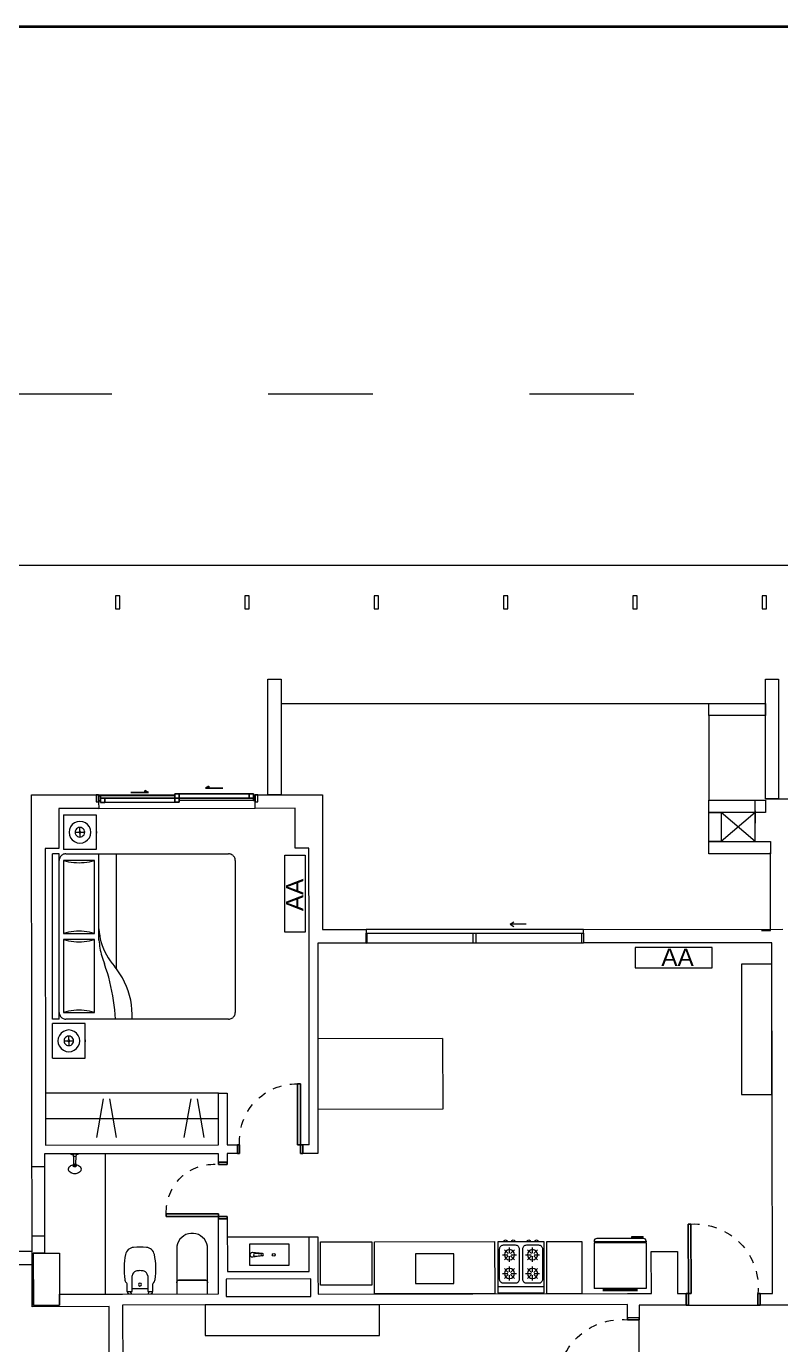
# Model space of a CAD drawing. Header units: millimetres. Extents: x 917 to 1168, y -421 to -23.
# Drawn here: x 1057.66 to 1066.33, y -354.37 to -339.21 of the extents above; entities that cross this region are included whole.
import ezdxf

# ---------------------------------------------------------------- set-up
doc = ezdxf.new("R2010")
doc.units = ezdxf.units.MM
doc.header["$LTSCALE"] = 0.1
for name, pattern in [('ACAD_ISO02W100', [15, 12, -3]), ('ACAD_ISO03W100', [30, 12, -18]), ('CONTINUA', [0]), ('Trazo', [0.00635, 0.003175, -0.003175])]:
    doc.linetypes.add(name, pattern=pattern)
doc.layers.get('0').update_dxf_attribs({"lineweight": 5})
for name, color, linetype, lineweight in [('00-Agua Fria', 5, 'ACAD_ISO02W100', 20), ('A-DETL-GENF', 7, 'Continuous', 5), ('A-DOOR', 7, 'Continuous', 5), ('A-DOOR-FRAM', 7, 'Continuous', 5), ('A-GLAZ', 7, 'Continuous', 5), ('A-GLAZ-CWMG', 7, 'Continuous', 5), ('A-GLAZ-SILL', 7, 'Continuous', 5), ('A-WALL', 7, 'Continuous', 5), ('Arq-Equipamiento', 250, 'Continuous', 5), ('MUEBLES', 250, 'Continuous', 5), ('P-SANR-FIXT', 7, 'Continuous', 5)]:
    doc.layers.add(name, color=color, linetype=linetype, lineweight=lineweight)
doc.layers.add('00-Ventilacion', color=3, linetype='Continuous')
doc.layers.add('A-DOOR-HDLN', color=5, linetype='Trazo', lineweight=5, true_color=0x0000ff)
doc.styles.get("Standard").update_dxf_attribs({"font": 'arial.ttf'})

# ---------------------------------------------------------------- blocks, each defined once
blk = doc.blocks.new('Family7 - Puerta OBLAK - Acceso-2885777-1-TORRE-ARQ-PB')
at = {"layer": 'A-DOOR', "color": 8, "lineweight": 25}
for p, q in [((-0.425, -0.067), (-0.425, 0.067)), ((-0.425, 0.067), (-0.4, 0.067)), ((-0.4, 0.067), (-0.4, -0.067)), ((0.4, -0.067), (0.4, 0.067)), ((0.4, 0.067), (0.425, 0.067)), ((0.425, 0.067), (0.425, -0.067)), ((-0.4, -0.067), (-0.425, -0.067)), ((-0.4, -0.067), (-0.369, -0.067)), ((-0.4, -0.867), (-0.4, -0.067)), ((-0.369, -0.067), (-0.369, -0.867)), ((0.425, -0.067), (0.4, -0.067)), ((-0.369, -0.867), (-0.4, -0.867))]:
    blk.add_line(p, q, dxfattribs=at)
at = {"layer": 'A-DOOR-HDLN', "color": 8}
blk.add_arc((-0.327, -0.138), 0.73, 266.6701, 5.5698, dxfattribs=at)
blk = doc.blocks.new('Family6 - Puerta OBLAK - Baño-2882893-1-TORRE-ARQ-PB')
at = {"layer": 'A-DOOR', "color": 8, "lineweight": 25}
for p, q in [((-0.3, 0.05), (-0.325, 0.05)), ((-0.325, 0.05), (-0.325, -0.05)), ((-0.3, -0.05), (-0.3, 0.05)), ((0.325, 0.05), (0.3, 0.05)), ((0.3, 0.05), (0.3, -0.05)), ((0.325, -0.05), (0.325, 0.05)), ((-0.325, -0.05), (-0.3, -0.05)), ((-0.3, -0.051), (-0.3, -0.651)), ((-0.268, -0.051), (-0.3, -0.051)), ((-0.268, -0.651), (-0.268, -0.051)), ((0.3, -0.05), (0.325, -0.05)), ((-0.3, -0.651), (-0.268, -0.651))]:
    blk.add_line(p, q, dxfattribs=at)
at = {"layer": 'A-DOOR-HDLN', "color": 8}
blk.add_arc((-0.244, -0.105), 0.546, 267.4017, 5.688, dxfattribs=at)
blk = doc.blocks.new('Family5 - Puerta OPBLAK - Dormitorio-2880729-1-TORRE-ARQ-PB')
at = {"layer": 'A-DOOR', "color": 8, "lineweight": 25}
for p, q in [((-0.35, 0.05), (-0.375, 0.05)), ((-0.375, 0.05), (-0.375, -0.05)), ((-0.35, -0.05), (-0.35, 0.05)), ((0.375, 0.05), (0.35, 0.05)), ((0.35, 0.05), (0.35, -0.05)), ((0.375, -0.05), (0.375, 0.05)), ((-0.375, -0.05), (-0.35, -0.05)), ((0.35, -0.05), (0.315, -0.05)), ((0.315, -0.05), (0.315, -0.75)), ((0.35, -0.75), (0.35, -0.05)), ((0.35, -0.05), (0.375, -0.05)), ((0.315, -0.75), (0.35, -0.75))]:
    blk.add_line(p, q, dxfattribs=at)
at = {"layer": 'A-DOOR-HDLN', "color": 8}
blk.add_arc((0.302, -0.097), 0.653, 175.8984, 271.164, dxfattribs=at)
blk = doc.blocks.new('Doors_Sliding_Milgard_Aluminum-Series_2-Panels - PV 2_50 X 2_10-2402500-1-TORRE-ARQ-PB')
at = {"layer": 'A-DOOR', "color": 8}
for p, q in [((1.192, 0.078), (-1.308, 0.078)), ((-1.308, 0.078), (-1.308, -0.035)), ((-1.308, 0.078), (1.192, 0.078)), ((1.192, -0.035), (1.192, 0.078)), ((-1.308, -0.035), (1.192, -0.035)), ((0.347, -0.138), (0.391, -0.113)), ((0.347, -0.138), (0.391, -0.164)), ((0.532, -0.138), (0.347, -0.138))]:
    blk.add_line(p, q, dxfattribs=at)
at = {"layer": 'A-DOOR-FRAM', "color": 8}
for p, q in [((-1.295, 0.078), (-1.295, -0.035)), ((-0.076, 0.078), (-0.076, -0.035)), ((-0.041, 0.078), (-0.041, -0.035)), ((1.171, 0.078), (1.171, -0.035))]:
    blk.add_line(p, q, dxfattribs=at)
blk = doc.blocks.new('Windows_Opening-Slide_UFME_Fenetre_Coulissante_2V - 1_20 x 1_80-1553890-1-TORRE-ARQ-PB')
at = {"layer": 'A-GLAZ', "color": 8, "lineweight": 25}
for p, q in [((-0.9, -0.078), (-0.9, 0.002)), ((-0.88, 0.008), (-0.83, 0.008)), ((-0.88, -0.04), (-0.88, 0.008)), ((-0.83, 0.008), (-0.025, 0.008)), ((-0.83, -0.04), (-0.83, 0.008)), ((-0.83, 0.008), (-0.83, -0.04)), ((-0.025, 0.008), (-0.025, -0.04)), ((-0.025, -0.04), (-0.025, 0.008)), ((-0.025, 0.008), (0.025, 0.008)), ((0.025, 0.008), (0.025, -0.04)), ((0.9, 0.002), (0.9, -0.078)), ((-0.93, -0.078), (-0.9, -0.078)), ((-0.88, -0.011), (-0.9, -0.011)), ((-0.9, -0.011), (-0.9, -0.069)), ((-0.9, -0.069), (-0.88, -0.069)), ((-0.83, -0.04), (-0.88, -0.04)), ((-0.88, -0.069), (-0.88, -0.04)), ((-0.025, -0.04), (-0.83, -0.04)), ((-0.528, -0.106), (-0.328, -0.106)), ((-0.368, -0.129), (-0.368, -0.106)), ((-0.328, -0.106), (-0.368, -0.129)), ((0.025, -0.04), (-0.025, -0.04)), ((0.025, -0.04), (-0.025, -0.04)), ((-0.025, -0.04), (-0.025, -0.088)), ((-0.025, -0.088), (0.025, -0.088)), ((0.83, -0.04), (0.025, -0.04)), ((0.025, -0.04), (0.025, -0.088)), ((0.025, -0.088), (0.025, -0.04)), ((0.025, -0.088), (0.83, -0.088)), ((0.83, -0.088), (0.83, -0.04)), ((0.88, -0.04), (0.83, -0.04)), ((0.83, -0.04), (0.83, -0.088)), ((0.83, -0.088), (0.88, -0.088)), ((0.9, -0.011), (0.88, -0.011)), ((0.88, -0.011), (0.88, -0.04)), ((0.88, -0.088), (0.88, -0.04)), ((0.88, -0.069), (0.9, -0.069)), ((0.9, -0.069), (0.9, -0.011)), ((0.9, -0.078), (0.93, -0.078)), ((0.328, -0.154), (0.368, -0.177)), ((0.528, -0.154), (0.328, -0.154)), ((0.368, -0.177), (0.368, -0.154))]:
    blk.add_line(p, q, dxfattribs=at)
at = {"layer": 'A-GLAZ', "color": 8}
for p, q in [((-0.9, -0.078), (-0.025, -0.078)), ((-0.88, -0.069), (-0.025, -0.069)), ((0.88, -0.011), (0.025, -0.011)), ((0.88, -0.078), (0.9, -0.078))]:
    blk.add_line(p, q, dxfattribs=at)
at = {"layer": 'A-GLAZ-SILL', "color": 8}
for p, q in [((-0.9, 0.078), (-0.9, 0.082)), ((0.9, 0.082), (-0.9, 0.082)), ((0.9, 0.082), (0.9, 0.078))]:
    blk.add_line(p, q, dxfattribs=at)
blk = doc.blocks.new('Cocina 51cm')
at = {"layer": 'MUEBLES', "color": 8}
for p, q in [((-0.255, -0.036), (0, -0.036)), ((-0.191, -0.127), (-0.146, -0.172)), ((-0.133, -0.104), (-0.133, -0.167)), ((-0.076, -0.127), (-0.121, -0.172)), ((0, -0.036), (0.255, -0.036)), ((0.076, -0.127), (0.121, -0.172)), ((0.133, -0.104), (0.133, -0.167)), ((0.191, -0.127), (0.146, -0.172)), ((-0.214, -0.185), (-0.151, -0.185)), ((-0.146, -0.197), (-0.191, -0.242)), ((-0.133, -0.203), (-0.133, -0.266)), ((-0.121, -0.197), (-0.076, -0.242)), ((-0.115, -0.185), (-0.052, -0.185)), ((0.052, -0.185), (0.115, -0.185)), ((0.121, -0.197), (0.076, -0.242)), ((0.133, -0.203), (0.133, -0.266)), ((0.146, -0.197), (0.191, -0.242)), ((0.151, -0.185), (0.214, -0.185)), ((-0.214, -0.401), (-0.151, -0.401)), ((-0.191, -0.343), (-0.146, -0.388)), ((-0.146, -0.413), (-0.191, -0.458)), ((-0.133, -0.32), (-0.133, -0.383)), ((-0.133, -0.419), (-0.133, -0.482)), ((-0.076, -0.343), (-0.121, -0.388)), ((-0.121, -0.413), (-0.076, -0.458)), ((-0.115, -0.401), (-0.052, -0.401)), ((0.052, -0.401), (0.115, -0.401)), ((0.076, -0.343), (0.121, -0.388)), ((0.121, -0.413), (0.076, -0.458)), ((0.133, -0.32), (0.133, -0.383)), ((0.133, -0.419), (0.133, -0.482)), ((0.191, -0.343), (0.146, -0.388)), ((0.146, -0.413), (0.191, -0.458)), ((0.151, -0.401), (0.214, -0.401))]:
    blk.add_line(p, q, dxfattribs=at)
blk.add_lwpolyline([(-0.265, 0.036), (0.265, 0.036), (0.265, -0.549), (-0.265, -0.549)], close=True, dxfattribs=at)
for points in [[(-0.201, -0.513), (-0.066, -0.513, 0.414214), (-0.021, -0.468), (-0.021, -0.117, 0.414214), (-0.066, -0.072), (-0.201, -0.072, 0.414214), (-0.246, -0.117), (-0.246, -0.468, 0.414214)], [(0.066, -0.513), (0.201, -0.513, 0.414214), (0.246, -0.468), (0.246, -0.117, 0.414214), (0.201, -0.072), (0.066, -0.072, 0.414214), (0.021, -0.117), (0.021, -0.468, 0.414214)]]:
    blk.add_lwpolyline(points, format="xyb", close=True, dxfattribs=at)
for centre in [(-0.133, -0.185), (0.133, -0.185), (-0.133, -0.401), (0.133, -0.401)]:
    blk.add_circle(centre, 0.0585, dxfattribs=at)
for centre in [(-0.178, -0.549), (-0.089, -0.549), (0.089, -0.549), (0.178, -0.549)]:
    blk.add_arc(centre, 0.0225, 180, 0, dxfattribs=at)
blk = doc.blocks.new('A$C2F886EFE')
at = {"layer": 'MUEBLES', "color": 8}
for p, q in [((0.1, 0.623), (0.498, 0.623)), ((0.1, 0.613), (0.498, 0.613)), ((0, 0.072), (0, 0.597)), ((0, 0.597), (0.6, 0.597)), ((0.6, 0.072), (0.6, 0.597)), ((0, 0.072), (0.6, 0.072)), ((0, 0.062), (0.6, 0.062)), ((0, 0.053), (0, 0.062)), ((0.006, 0.062), (0.006, 0.072)), ((0.032, 0.022), (0.568, 0.022)), ((0.034, 0.022), (0.034, 0)), ((0.04, 0.022), (0.04, 0.006)), ((0.04, 0.006), (0.159, 0.006)), ((0.159, 0.022), (0.159, 0.006)), ((0.165, 0.022), (0.165, 0)), ((0.594, 0.062), (0.594, 0.072)), ((0.6, 0.053), (0.6, 0.062)), ((0.165, 0), (0.034, 0))]:
    blk.add_line(p, q, dxfattribs=at)
for centre, start, end in [((0.032, 0.053), 180, 270), ((0.568, 0.053), 270, 0)]:
    blk.add_arc(centre, 0.0315, start, end, dxfattribs=at)
blk = doc.blocks.new('Shower-Valve_Trim-KOHLER-Alteo-K-TS45106 - 2_5 GPM_ 2BZ-Oil-Rubed Nickel-V7-2-TORRE-ARQ- PB _-2_14_')
at = {"layer": 'P-SANR-FIXT', "color": 8}
for p, q in [((2.527, -14.218), (2.517, -14.261)), ((2.53, -14.22), (2.527, -14.218)), ((2.517, -14.261), (2.506, -14.304)), ((2.506, -14.304), (2.51, -14.304)), ((2.527, -14.281), (2.542, -14.282)), ((2.549, -14.254), (2.535, -14.249)), ((2.543, -14.282), (2.544, -14.279)), ((2.544, -14.279), (2.549, -14.258)), ((2.544, -14.279), (2.623, -14.298)), ((2.549, -14.258), (2.55, -14.255)), ((2.628, -14.278), (2.549, -14.258)), ((2.623, -14.298), (2.628, -14.299)), ((2.627, -14.301), (2.635, -14.303)), ((2.628, -14.278), (2.632, -14.279)), ((2.641, -14.279), (2.633, -14.277)), ((2.635, -14.303), (2.64, -14.304)), ((2.641, -14.279), (2.646, -14.28))]:
    blk.add_line(p, q, dxfattribs=at)
for centre, radius, start, end in [((2.529, -14.223), 0.00317, 6.8897, 54.9928), ((2.31, -14.249), 0.224, 0.8645, 6.8897), ((2.536, -14.246), 0.00308, 180.8645, 247.6964), ((2.726, -14.311), 0.0905, 131.0831, 158.8669), ((2.697, -14.279), 0.0469, 98.1333, 131.0831), ((2.696, -14.272), 0.0399, 63.1676, 98.1333), ((2.696, -14.272), 0.0408, 36.2532, 63.1676), ((2.509, -14.301), 0.00318, 277.4957, 325.5988), ((2.327, -14.176), 0.224, 325.5988, 331.624), ((2.527, -14.284), 0.00308, 84.7921, 151.624), ((2.542, -14.281), 0.000995, 264.7921, 346.2443), ((2.549, -14.255), 0.000995, 346.2443, 67.6964), ((2.629, -14.294), 0.00706, 209.1801, 256.2443), ((2.632, -14.284), 0.00706, 76.2443, 123.3084), ((2.725, -14.313), 0.0905, 173.6216, 201.4054), ((2.653, -14.298), 0.0156, 203.2443, 228.688), ((2.642, -14.296), 0.00848, 256.2443, 285.4027), ((2.685, -14.329), 0.0469, 201.4054, 234.3552), ((2.655, -14.292), 0.0156, 103.8005, 129.2443), ((2.641, -14.293), 0.0119, 285.4027, 336.4121), ((2.636, -14.329), 0.0206, 46.321, 64.7244), ((2.644, -14.288), 0.00848, 47.0858, 76.2443), ((2.642, -14.291), 0.0119, 356.0764, 47.0858), ((2.639, -14.291), 0.0148, 333.9603, 346.2443), ((2.639, -14.291), 0.0148, 346.2443, 358.5282), ((2.654, -14.256), 0.0206, 267.7641, 286.1675), ((2.681, -14.335), 0.0399, 234.3552, 269.3209), ((2.681, -14.334), 0.0408, 269.3209, 296.2353), ((2.67, -14.312), 0.0652, 296.2353, 318.5828), ((2.653, -14.298), 0.0869, 318.5828, 333.2748), ((2.676, -14.287), 0.0652, 13.9057, 36.2532), ((2.642, -14.292), 0.0998, 333.2748, 346.2443), ((2.655, -14.292), 0.0869, 359.2137, 13.9057), ((2.642, -14.292), 0.0998, 346.2443, 359.2137)]:
    blk.add_arc(centre, radius, start, end, dxfattribs=at)
for centre, major_axis, start_param, end_param in [((2.63, -14.289), (0.0025, 0.01), 3.141593, 4.712389), ((2.63, -14.289), (0.0025, 0.01), 4.712389, 6.283185), ((2.65, -14.294), (0.0042, 0.0171), 2.888228, 4.712389), ((2.65, -14.294), (0.00241, 0.00985), 3.041039, 4.712389), ((2.65, -14.294), (0.0042, 0.0171), 4.712389, 6.53655), ((2.65, -14.294), (0.00241, 0.00985), 4.712389, 6.383739)]:
    blk.add_ellipse(centre, major_axis=major_axis, ratio=0.707107, start_param=start_param, end_param=end_param, dxfattribs=at)
for points in [[(2.639, -14.291), (2.639, -14.293), (2.638, -14.296), (2.635, -14.299), (2.632, -14.301), (2.629, -14.302), (2.628, -14.301), (2.627, -14.301)], [(2.639, -14.291), (2.64, -14.29), (2.64, -14.287), (2.639, -14.282), (2.637, -14.279), (2.635, -14.278), (2.634, -14.277), (2.633, -14.277)]]:
    blk.add_open_spline(points, degree=3, knots=[1.570796, 1.570796, 1.570796, 1.570796, 1.963495, 2.356194, 2.748894, 2.945243, 3.141593, 3.141593, 3.141593, 3.141593], dxfattribs=at)
blk = doc.blocks.new('Sanitary_Toilets_Ceramica-Catalano_Zero-70-One-Piece-Close-Coupled-Syphonic - Default-V1-2-TORRE-ARQ- PB _-2_14_')
at = {"layer": 'A-DETL-GENF', "color": 8}
for p, q in [((0.044, 0.177), (0.001, 0.177)), ((0.089, 0.177), (0.044, 0.177)), ((0.133, 0.177), (0.089, 0.177)), ((0.133, 0.177), (0.142, 0.176)), ((0.524, 0.177), (0.133, 0.177)), ((0.142, 0.176), (0.133, 0.177)), ((0.142, 0.176), (0.151, 0.171)), ((0.151, 0.171), (0.142, 0.176)), ((0.151, 0.171), (0.157, 0.165)), ((0.157, 0.165), (0.151, 0.171)), ((0.157, 0.165), (0.162, 0.156)), ((0.162, 0.156), (0.157, 0.165)), ((0.162, 0.156), (0.163, 0.147)), ((0.163, 0.147), (0.162, 0.156)), ((0.553, 0.175), (0.524, 0.177)), ((0.581, 0.167), (0.553, 0.175)), ((0.608, 0.156), (0.581, 0.167)), ((0.633, 0.14), (0.608, 0.156)), ((0.163, 0.147), (0.163, -0.147)), ((0.163, 0.098), (0.163, 0.147)), ((0.163, 0.049), (0.163, 0.098)), ((0.163, 0), (0.163, 0.049)), ((0.654, 0.12), (0.633, 0.14)), ((0.672, 0.097), (0.654, 0.12)), ((0.686, 0.071), (0.672, 0.097)), ((0.696, 0.043), (0.686, 0.071)), ((0.7, 0.015), (0.696, 0.043)), ((0.7, -0.015), (0.7, 0.015)), ((0.163, -0.147), (0.162, -0.156)), ((0.162, -0.156), (0.163, -0.147)), ((0.163, -0.049), (0.163, 0)), ((0.163, -0.098), (0.163, -0.049)), ((0.163, -0.147), (0.163, -0.098)), ((0.608, -0.156), (0.633, -0.14)), ((0.633, -0.14), (0.654, -0.12)), ((0.654, -0.12), (0.672, -0.097)), ((0.672, -0.097), (0.686, -0.071)), ((0.686, -0.071), (0.696, -0.043)), ((0.696, -0.043), (0.7, -0.015)), ((0.001, -0.177), (0.044, -0.177)), ((0.044, -0.177), (0.089, -0.177)), ((0.089, -0.177), (0.133, -0.177)), ((0.142, -0.176), (0.133, -0.177)), ((0.133, -0.177), (0.142, -0.176)), ((0.133, -0.177), (0.524, -0.177)), ((0.151, -0.171), (0.142, -0.176)), ((0.142, -0.176), (0.151, -0.171)), ((0.157, -0.165), (0.151, -0.171)), ((0.151, -0.171), (0.157, -0.165)), ((0.162, -0.156), (0.157, -0.165)), ((0.157, -0.165), (0.162, -0.156)), ((0.524, -0.177), (0.553, -0.175)), ((0.553, -0.175), (0.581, -0.167)), ((0.581, -0.167), (0.608, -0.156))]:
    blk.add_line(p, q, dxfattribs=at)
blk = doc.blocks.new('Vitreous china bidet _ Debba _ Roca _ 355994xx0 - White - Debba- Roca-2705266-2-TORRE-ARQ- PB _-2_14_')
at = {"layer": 'P-SANR-FIXT', "color": 8}
for p, q in [((-0.024, 0.169), (-0.024, 0.08)), ((0.036, 0.08), (0.036, 0.262)), ((0.214, 0.262), (0.214, 0.08)), ((0.274, 0.08), (0.274, 0.169)), ((-0.024, 0.08), (-0.019, 0.08)), ((-0.019, 0.08), (-0.019, 0.06)), ((-0.019, 0.08), (0.022, 0.08)), ((-0.019, 0.06), (-0.006, 0.06)), ((-0.006, 0.06), (-0.006, 0.051)), ((0.022, 0.08), (0.036, 0.08)), ((0.022, 0.06), (0.022, 0.08)), ((0.026, 0.06), (0.022, 0.06)), ((0.026, 0.051), (0.026, 0.06)), ((0.036, 0.116), (0.214, 0.116)), ((0.214, 0.08), (0.228, 0.08)), ((0.224, 0.06), (0.228, 0.06)), ((0.224, 0.051), (0.224, 0.06)), ((0.228, 0.08), (0.269, 0.08)), ((0.228, 0.06), (0.228, 0.08)), ((0.256, 0.051), (0.256, 0.06)), ((0.256, 0.06), (0.269, 0.06)), ((0.269, 0.06), (0.269, 0.08)), ((0.269, 0.08), (0.274, 0.08))]:
    blk.add_line(p, q, dxfattribs=at)
for centre, radius, start, end in [((0.809, 0.337), 0.867, 168.7556, 187.8739), ((0.058, 0.487), 0.101, 93.8692, 168.7556), ((0.125, -0.511), 1.101, 86.1308, 93.8692), ((0.192, 0.487), 0.101, 11.2444, 86.1308), ((-0.559, 0.337), 0.867, 352.1261, 11.2444), ((0.1, 0.253), 0.0649, 110.1691, 171.8309), ((0.129, 0.135), 0.186, 91.3288, 106.151), ((0.121, 0.135), 0.186, 73.849, 88.6712), ((0.15, 0.253), 0.0649, 8.1691, 69.8309), ((0.009, 0.227), 0.0594, 187.8739, 225.1331), ((-0.041, 0.169), 0.0175, 0, 63.7001), ((0.125, 0.161), 0.0175, 0, 180), ((0.125, 0.161), 0.0175, 180, 0), ((0.29, 0.169), 0.0167, 126.2715, 179.7285), ((0.241, 0.227), 0.0594, 311.2548, 352.1261)]:
    blk.add_arc(centre, radius, start, end, dxfattribs=at)
blk = doc.blocks.new('cama grande')
at = {"layer": 'MUEBLES'}
for p, q in [((584.86, 704.561), (584.885, 704.561)), ((584.86, 704.561), (584.86, 704.187)), ((584.885, 704.561), (585.26, 704.561)), ((584.951, 704.437), (584.939, 704.406)), ((584.971, 704.462), (584.951, 704.437)), ((584.997, 704.482), (584.971, 704.462)), ((585.027, 704.495), (584.997, 704.482)), ((585.032, 704.422), (585.021, 704.413)), ((585.06, 704.499), (585.027, 704.495)), ((585.045, 704.427), (585.032, 704.422)), ((585.06, 704.429), (585.045, 704.427)), ((585.092, 704.495), (585.06, 704.499)), ((585.06, 704.429), (585.06, 704.384)), ((585.074, 704.427), (585.06, 704.429)), ((585.087, 704.422), (585.074, 704.427)), ((585.099, 704.413), (585.087, 704.422)), ((585.122, 704.482), (585.092, 704.495)), ((585.148, 704.462), (585.122, 704.482)), ((585.168, 704.437), (585.148, 704.462)), ((585.18, 704.406), (585.168, 704.437)), ((585.26, 704.187), (585.26, 704.561)), ((585.31, 704.561), (587.21, 704.561)), ((585.31, 704.485), (585.31, 704.561)), ((585.31, 704.485), (585.386, 704.485)), ((585.312, 704.429), (585.31, 704.419)), ((585.31, 704.419), (585.31, 704.409)), ((585.315, 704.438), (585.312, 704.429)), ((585.32, 704.447), (585.315, 704.438)), ((585.325, 704.455), (585.32, 704.447)), ((585.332, 704.463), (585.325, 704.455)), ((585.339, 704.47), (585.332, 704.463)), ((585.348, 704.475), (585.339, 704.47)), ((585.357, 704.479), (585.348, 704.475)), ((585.366, 704.483), (585.357, 704.479)), ((585.376, 704.485), (585.366, 704.483)), ((585.386, 704.485), (585.376, 704.485)), ((585.386, 704.485), (587.133, 704.485)), ((586.224, 704.434), (585.386, 704.434)), ((585.394, 704.405), (585.386, 704.434)), ((585.386, 704.434), (585.386, 704.079)), ((586.224, 704.434), (586.216, 704.405)), ((586.224, 704.079), (586.224, 704.434)), ((587.133, 704.434), (586.295, 704.434)), ((586.295, 704.434), (586.295, 704.079)), ((586.303, 704.405), (586.295, 704.434)), ((587.133, 704.434), (587.126, 704.405)), ((587.143, 704.485), (587.133, 704.485)), ((587.133, 704.485), (587.21, 704.485)), ((587.133, 704.079), (587.133, 704.434)), ((587.153, 704.483), (587.143, 704.485)), ((587.163, 704.479), (587.153, 704.483)), ((587.172, 704.475), (587.163, 704.479)), ((587.18, 704.47), (587.172, 704.475)), ((587.187, 704.463), (587.18, 704.47)), ((587.194, 704.455), (587.187, 704.463)), ((587.199, 704.447), (587.194, 704.455)), ((587.204, 704.438), (587.199, 704.447)), ((587.207, 704.429), (587.204, 704.438)), ((587.209, 704.419), (587.207, 704.429)), ((587.21, 704.409), (587.209, 704.419)), ((587.21, 704.485), (587.21, 704.561)), ((587.633, 704.434), (587.258, 704.434)), ((587.258, 704.059), (587.258, 704.434)), ((587.658, 704.434), (587.633, 704.434)), ((587.658, 704.434), (587.658, 704.059)), ((584.939, 704.406), (584.935, 704.374)), ((584.935, 704.374), (584.939, 704.342)), ((584.939, 704.342), (584.951, 704.312)), ((584.951, 704.312), (584.971, 704.286)), ((584.971, 704.286), (584.997, 704.266)), ((585.007, 704.388), (585.005, 704.374)), ((585.05, 704.374), (585.005, 704.374)), ((585.005, 704.374), (585.007, 704.36)), ((585.012, 704.402), (585.007, 704.388)), ((585.007, 704.36), (585.012, 704.347)), ((585.021, 704.413), (585.012, 704.402)), ((585.012, 704.347), (585.021, 704.335)), ((585.021, 704.335), (585.032, 704.326)), ((585.032, 704.326), (585.045, 704.321)), ((585.045, 704.321), (585.06, 704.319)), ((585.051, 704.379), (585.05, 704.377)), ((585.05, 704.377), (585.05, 704.374)), ((585.05, 704.374), (585.05, 704.371)), ((585.05, 704.371), (585.051, 704.369)), ((585.053, 704.381), (585.051, 704.379)), ((585.051, 704.369), (585.053, 704.367)), ((585.055, 704.383), (585.053, 704.381)), ((585.053, 704.367), (585.055, 704.365)), ((585.057, 704.384), (585.055, 704.383)), ((585.055, 704.365), (585.057, 704.364)), ((585.06, 704.384), (585.057, 704.384)), ((585.057, 704.364), (585.06, 704.364)), ((585.062, 704.384), (585.06, 704.384)), ((585.06, 704.364), (585.062, 704.364)), ((585.06, 704.364), (585.06, 704.319)), ((585.06, 704.319), (585.074, 704.321)), ((585.065, 704.383), (585.062, 704.384)), ((585.062, 704.364), (585.065, 704.365)), ((585.067, 704.381), (585.065, 704.383)), ((585.065, 704.365), (585.067, 704.367)), ((585.068, 704.379), (585.067, 704.381)), ((585.067, 704.367), (585.068, 704.369)), ((585.069, 704.377), (585.068, 704.379)), ((585.068, 704.369), (585.069, 704.371)), ((585.07, 704.374), (585.069, 704.377)), ((585.069, 704.371), (585.07, 704.374)), ((585.07, 704.374), (585.115, 704.374)), ((585.074, 704.321), (585.087, 704.326)), ((585.087, 704.326), (585.099, 704.335)), ((585.107, 704.402), (585.099, 704.413)), ((585.099, 704.335), (585.107, 704.347)), ((585.113, 704.388), (585.107, 704.402)), ((585.107, 704.347), (585.113, 704.36)), ((585.115, 704.374), (585.113, 704.388)), ((585.113, 704.36), (585.115, 704.374)), ((585.122, 704.266), (585.148, 704.286)), ((585.148, 704.286), (585.168, 704.312)), ((585.168, 704.312), (585.18, 704.342)), ((585.185, 704.374), (585.18, 704.406)), ((585.18, 704.342), (585.185, 704.374)), ((585.31, 703.838), (585.31, 704.409)), ((585.4, 704.376), (585.394, 704.405)), ((585.405, 704.346), (585.4, 704.376)), ((585.408, 704.317), (585.405, 704.346)), ((585.411, 704.287), (585.408, 704.317)), ((585.411, 704.257), (585.411, 704.287)), ((586.202, 704.317), (586.199, 704.287)), ((586.199, 704.287), (586.199, 704.257)), ((586.205, 704.346), (586.202, 704.317)), ((586.21, 704.376), (586.205, 704.346)), ((586.216, 704.405), (586.21, 704.376)), ((586.309, 704.376), (586.303, 704.405)), ((586.314, 704.346), (586.309, 704.376)), ((586.318, 704.317), (586.314, 704.346)), ((586.32, 704.287), (586.318, 704.317)), ((586.321, 704.257), (586.32, 704.287)), ((587.109, 704.287), (587.108, 704.257)), ((587.111, 704.317), (587.109, 704.287)), ((587.114, 704.346), (587.111, 704.317)), ((587.119, 704.376), (587.114, 704.346)), ((587.126, 704.405), (587.119, 704.376)), ((587.21, 704.409), (587.21, 704.028)), ((587.337, 704.279), (587.333, 704.246)), ((587.35, 704.309), (587.337, 704.279)), ((587.37, 704.335), (587.35, 704.309)), ((587.395, 704.355), (587.37, 704.335)), ((587.426, 704.367), (587.395, 704.355)), ((587.41, 704.274), (587.405, 704.261)), ((587.419, 704.285), (587.41, 704.274)), ((587.43, 704.294), (587.419, 704.285)), ((587.458, 704.371), (587.426, 704.367)), ((587.444, 704.3), (587.43, 704.294)), ((587.458, 704.301), (587.444, 704.3)), ((587.49, 704.367), (587.458, 704.371)), ((587.458, 704.301), (587.458, 704.256)), ((587.472, 704.3), (587.458, 704.301)), ((587.485, 704.294), (587.472, 704.3)), ((587.497, 704.285), (587.485, 704.294)), ((587.52, 704.355), (587.49, 704.367)), ((587.506, 704.274), (587.497, 704.285)), ((587.511, 704.261), (587.506, 704.274)), ((587.546, 704.335), (587.52, 704.355)), ((587.566, 704.309), (587.546, 704.335)), ((587.579, 704.279), (587.566, 704.309)), ((587.583, 704.246), (587.579, 704.279)), ((584.86, 704.187), (585.26, 704.187)), ((584.997, 704.266), (585.027, 704.253)), ((585.027, 704.253), (585.06, 704.249)), ((585.049, 704.187), (585.049, 704.187)), ((585.049, 704.187), (585.049, 704.184)), ((585.049, 704.184), (585.049, 704.187)), ((585.049, 704.184), (585.049, 704.187)), ((585.049, 704.184), (585.049, 704.184)), ((585.049, 704.184), (585.049, 704.184)), ((585.05, 704.184), (585.049, 704.184)), ((585.05, 704.184), (585.05, 704.187)), ((585.05, 704.184), (585.051, 704.184)), ((585.051, 704.184), (585.051, 704.187)), ((585.051, 704.184), (585.051, 704.187)), ((585.051, 704.184), (585.051, 704.184)), ((585.051, 704.184), (585.053, 704.184)), ((585.053, 704.184), (585.053, 704.187)), ((585.053, 704.184), (585.054, 704.184)), ((585.054, 704.184), (585.054, 704.187)), ((585.054, 704.184), (585.055, 704.184)), ((585.055, 704.184), (585.055, 704.187)), ((585.055, 704.184), (585.057, 704.184)), ((585.057, 704.184), (585.057, 704.187)), ((585.057, 704.184), (585.058, 704.184)), ((585.058, 704.184), (585.058, 704.187)), ((585.058, 704.184), (585.06, 704.184)), ((585.06, 704.249), (585.092, 704.253)), ((585.06, 704.184), (585.06, 704.187)), ((585.06, 704.184), (585.062, 704.184)), ((585.062, 704.184), (585.062, 704.187)), ((585.062, 704.184), (585.063, 704.184)), ((585.063, 704.184), (585.063, 704.187)), ((585.063, 704.184), (585.065, 704.184)), ((585.065, 704.184), (585.065, 704.187)), ((585.065, 704.184), (585.066, 704.184)), ((585.066, 704.184), (585.066, 704.187)), ((585.066, 704.184), (585.067, 704.184)), ((585.067, 704.184), (585.067, 704.187)), ((585.067, 704.184), (585.068, 704.184)), ((585.068, 704.184), (585.068, 704.187)), ((585.068, 704.184), (585.069, 704.184)), ((585.069, 704.184), (585.069, 704.187)), ((585.069, 704.184), (585.07, 704.184)), ((585.07, 704.184), (585.07, 704.187)), ((585.071, 704.184), (585.07, 704.184)), ((585.071, 704.184), (585.071, 704.187)), ((585.071, 704.184), (585.071, 704.187)), ((585.071, 704.187), (585.071, 704.184)), ((585.071, 704.184), (585.071, 704.184)), ((585.071, 704.184), (585.071, 704.184)), ((585.092, 704.253), (585.122, 704.266)), ((585.26, 704.187), (585.26, 704.187)), ((585.394, 704.108), (585.4, 704.137)), ((585.4, 704.137), (585.405, 704.167)), ((585.405, 704.167), (585.408, 704.197)), ((585.408, 704.197), (585.411, 704.227)), ((585.411, 704.227), (585.411, 704.257)), ((586.199, 704.257), (586.199, 704.227)), ((586.199, 704.227), (586.202, 704.197)), ((586.202, 704.197), (586.205, 704.167)), ((586.205, 704.167), (586.21, 704.137)), ((586.21, 704.137), (586.216, 704.108)), ((586.303, 704.108), (586.309, 704.137)), ((586.309, 704.137), (586.314, 704.167)), ((586.314, 704.167), (586.318, 704.197)), ((586.318, 704.197), (586.32, 704.227)), ((586.32, 704.227), (586.321, 704.257)), ((587.108, 704.257), (587.109, 704.227)), ((587.109, 704.227), (587.111, 704.197)), ((587.111, 704.197), (587.114, 704.167)), ((587.114, 704.167), (587.119, 704.137)), ((587.119, 704.137), (587.126, 704.108)), ((587.333, 704.246), (587.337, 704.214)), ((587.337, 704.214), (587.35, 704.184)), ((587.35, 704.184), (587.37, 704.158)), ((587.37, 704.158), (587.395, 704.138)), ((587.395, 704.138), (587.426, 704.126)), ((587.405, 704.261), (587.403, 704.246)), ((587.448, 704.246), (587.403, 704.246)), ((587.403, 704.246), (587.405, 704.232)), ((587.405, 704.232), (587.41, 704.219)), ((587.41, 704.219), (587.419, 704.208)), ((587.419, 704.208), (587.43, 704.199)), ((587.426, 704.126), (587.458, 704.121)), ((587.43, 704.199), (587.444, 704.193)), ((587.444, 704.193), (587.458, 704.191)), ((587.449, 704.251), (587.448, 704.249)), ((587.448, 704.249), (587.448, 704.246)), ((587.448, 704.246), (587.448, 704.244)), ((587.448, 704.244), (587.449, 704.241)), ((587.451, 704.253), (587.449, 704.251)), ((587.449, 704.241), (587.451, 704.239)), ((587.453, 704.255), (587.451, 704.253)), ((587.451, 704.239), (587.453, 704.238)), ((587.455, 704.256), (587.453, 704.255)), ((587.453, 704.238), (587.455, 704.237)), ((587.458, 704.256), (587.455, 704.256)), ((587.455, 704.237), (587.458, 704.236)), ((587.46, 704.256), (587.458, 704.256)), ((587.458, 704.236), (587.46, 704.237)), ((587.458, 704.236), (587.458, 704.191)), ((587.458, 704.191), (587.472, 704.193)), ((587.458, 704.121), (587.49, 704.126)), ((587.463, 704.255), (587.46, 704.256)), ((587.46, 704.237), (587.463, 704.238)), ((587.465, 704.253), (587.463, 704.255)), ((587.463, 704.238), (587.465, 704.239)), ((587.467, 704.251), (587.465, 704.253)), ((587.465, 704.239), (587.467, 704.241)), ((587.468, 704.249), (587.467, 704.251)), ((587.467, 704.241), (587.468, 704.244)), ((587.468, 704.246), (587.468, 704.249)), ((587.468, 704.244), (587.468, 704.246)), ((587.468, 704.246), (587.513, 704.246)), ((587.472, 704.193), (587.485, 704.199)), ((587.485, 704.199), (587.497, 704.208)), ((587.49, 704.126), (587.52, 704.138)), ((587.497, 704.208), (587.506, 704.219)), ((587.506, 704.219), (587.511, 704.232)), ((587.513, 704.246), (587.511, 704.261)), ((587.511, 704.232), (587.513, 704.246)), ((587.52, 704.138), (587.546, 704.158)), ((587.546, 704.158), (587.566, 704.184)), ((587.566, 704.184), (587.579, 704.214)), ((587.579, 704.214), (587.583, 704.246)), ((585.386, 704.079), (585.394, 704.108)), ((585.386, 704.079), (586.224, 704.079)), ((585.893, 703.947), (585.945, 703.965)), ((585.967, 703.973), (585.945, 703.965)), ((585.989, 703.981), (585.967, 703.973)), ((586.011, 703.988), (585.989, 703.981)), ((586.034, 703.995), (586.011, 703.988)), ((586.057, 704.001), (586.034, 703.995)), ((586.079, 704.007), (586.057, 704.001)), ((586.102, 704.012), (586.079, 704.007)), ((586.117, 703.976), (586.082, 703.96)), ((586.126, 704.016), (586.102, 704.012)), ((586.154, 703.99), (586.117, 703.976)), ((586.149, 704.02), (586.126, 704.016)), ((586.172, 704.023), (586.149, 704.02)), ((586.192, 704.002), (586.154, 703.99)), ((586.196, 704.026), (586.172, 704.023)), ((586.23, 704.012), (586.192, 704.002)), ((586.219, 704.028), (586.196, 704.026)), ((586.216, 704.108), (586.224, 704.079)), ((586.219, 704.028), (586.346, 704.028)), ((586.268, 704.019), (586.23, 704.012)), ((586.307, 704.025), (586.268, 704.019)), ((586.295, 704.079), (586.303, 704.108)), ((586.295, 704.079), (587.133, 704.079)), ((586.346, 704.028), (586.307, 704.025)), ((586.346, 704.028), (587.21, 704.028)), ((587.126, 704.108), (587.133, 704.079)), ((587.21, 704.028), (587.21, 703.825)), ((587.658, 704.059), (587.258, 704.059)), ((587.258, 704.059), (587.258, 704.059)), ((587.446, 704.059), (587.446, 704.056)), ((587.446, 704.056), (587.447, 704.056)), ((587.447, 704.056), (587.447, 704.059)), ((587.447, 704.056), (587.447, 704.059)), ((587.447, 704.056), (587.447, 704.059)), ((587.448, 704.056), (587.447, 704.056)), ((587.447, 704.056), (587.447, 704.056)), ((587.447, 704.056), (587.447, 704.056)), ((587.448, 704.056), (587.448, 704.059)), ((587.449, 704.056), (587.448, 704.056)), ((587.449, 704.056), (587.449, 704.059)), ((587.45, 704.056), (587.449, 704.056)), ((587.45, 704.056), (587.45, 704.059)), ((587.452, 704.056), (587.45, 704.056)), ((587.452, 704.056), (587.452, 704.059)), ((587.453, 704.056), (587.452, 704.056)), ((587.453, 704.056), (587.453, 704.059)), ((587.454, 704.056), (587.453, 704.056)), ((587.454, 704.056), (587.454, 704.059)), ((587.456, 704.056), (587.454, 704.056)), ((587.456, 704.056), (587.456, 704.059)), ((587.458, 704.056), (587.456, 704.056)), ((587.458, 704.056), (587.458, 704.059)), ((587.459, 704.056), (587.458, 704.056)), ((587.459, 704.056), (587.459, 704.059)), ((587.461, 704.056), (587.459, 704.056)), ((587.461, 704.056), (587.461, 704.059)), ((587.462, 704.056), (587.461, 704.056)), ((587.462, 704.056), (587.462, 704.059)), ((587.464, 704.056), (587.462, 704.056)), ((587.464, 704.056), (587.464, 704.059)), ((587.465, 704.056), (587.464, 704.056)), ((587.465, 704.056), (587.465, 704.059)), ((587.466, 704.056), (587.465, 704.056)), ((587.466, 704.056), (587.466, 704.059)), ((587.467, 704.056), (587.466, 704.056)), ((587.467, 704.056), (587.467, 704.059)), ((587.468, 704.056), (587.467, 704.056)), ((587.468, 704.056), (587.468, 704.059)), ((587.468, 704.056), (587.468, 704.059)), ((587.468, 704.056), (587.469, 704.056)), ((587.468, 704.056), (587.468, 704.056)), ((587.469, 704.059), (587.469, 704.059)), ((587.469, 704.059), (587.469, 704.056)), ((587.469, 704.056), (587.469, 704.059)), ((587.469, 704.056), (587.469, 704.056)), ((585.31, 703.838), (585.364, 703.841)), ((585.31, 703.646), (585.31, 703.838)), ((585.364, 703.841), (585.418, 703.846)), ((585.418, 703.846), (585.471, 703.853)), ((585.471, 703.853), (585.525, 703.86)), ((585.525, 703.86), (585.578, 703.869)), ((585.578, 703.869), (585.632, 703.879)), ((585.632, 703.879), (585.685, 703.89)), ((585.685, 703.89), (585.737, 703.903)), ((585.737, 703.903), (585.79, 703.916)), ((585.79, 703.916), (585.842, 703.931)), ((585.831, 703.786), (585.876, 703.817)), ((585.842, 703.931), (585.893, 703.947)), ((585.876, 703.817), (585.919, 703.85)), ((585.894, 703.825), (587.21, 703.825)), ((585.949, 703.876), (585.919, 703.85)), ((585.98, 703.899), (585.949, 703.876)), ((586.013, 703.921), (585.98, 703.899)), ((586.047, 703.941), (586.013, 703.921)), ((586.082, 703.96), (586.047, 703.941)), ((587.21, 703.825), (587.21, 702.538)), ((585.474, 703.654), (585.528, 703.663)), ((585.528, 703.663), (585.581, 703.676)), ((585.581, 703.676), (585.633, 703.691)), ((585.633, 703.691), (585.685, 703.71)), ((585.685, 703.71), (585.735, 703.733)), ((585.735, 703.733), (585.784, 703.758)), ((585.784, 703.758), (585.831, 703.786)), ((585.31, 703.646), (585.364, 703.645)), ((585.31, 702.538), (585.31, 703.646)), ((585.364, 703.645), (585.419, 703.648)), ((585.419, 703.648), (585.474, 703.654)), ((585.31, 702.538), (585.31, 702.528)), ((585.31, 702.528), (585.312, 702.518)), ((585.312, 702.518), (585.315, 702.508)), ((585.315, 702.508), (585.32, 702.5)), ((585.32, 702.5), (585.325, 702.491)), ((585.325, 702.491), (585.332, 702.484)), ((585.332, 702.484), (585.339, 702.477)), ((585.339, 702.477), (585.348, 702.472)), ((585.348, 702.472), (585.357, 702.467)), ((585.357, 702.467), (585.366, 702.464)), ((585.366, 702.464), (585.376, 702.462)), ((585.376, 702.462), (585.386, 702.461)), ((587.133, 702.461), (585.386, 702.461)), ((587.133, 702.461), (587.143, 702.462)), ((587.143, 702.462), (587.153, 702.464)), ((587.153, 702.464), (587.163, 702.467)), ((587.163, 702.467), (587.172, 702.472)), ((587.172, 702.472), (587.18, 702.477)), ((587.18, 702.477), (587.187, 702.484)), ((587.187, 702.484), (587.194, 702.491)), ((587.194, 702.491), (587.199, 702.5)), ((587.199, 702.5), (587.204, 702.508)), ((587.204, 702.508), (587.207, 702.518)), ((587.207, 702.518), (587.209, 702.528)), ((587.209, 702.528), (587.21, 702.538))]:
    blk.add_line(p, q, dxfattribs=at)
blk = doc.blocks.new('Bacha 45x25cm')
at = {"layer": 'MUEBLES', "color": 8}
for p, q in [((0.112, 0.146), (0.099, 0.028)), ((0.106, 0.062), (0.113, 0.127)), ((0.137, 0.126), (0.144, 0.062)), ((0.138, 0.146), (0.151, 0.028))]:
    blk.add_line(p, q, dxfattribs=at)
blk.add_lwpolyline([(0, 0.45), (0.25, 0.45), (0.25, 0), (0, 0)], close=True, dxfattribs=at)
blk.add_circle((0.125, 0.275), 0.0166, dxfattribs=at)
for centre, radius, start, end in [((0.125, 0.146), 0.0134, 0, 180), ((0.125, 0.028), 0.0256, 168.1721, 11.8279), ((0.125, 0.062), 0.0188, 167.2829, 12.8468), ((0.125, 0.126), 0.0117, 360, 173.6414)]:
    blk.add_arc(centre, radius, start, end, dxfattribs=at)
blk = doc.blocks.new('Montante rectangular - 50 x 150mm-1800504-02 Torre PB')
at = {"layer": 'A-GLAZ-CWMG', "color": 8}
for p, q in [((-0.025, 0.075), (0.025, 0.075)), ((-0.025, -0.075), (-0.025, 0.075)), ((0.025, 0.075), (0.025, -0.075)), ((0.025, -0.075), (-0.025, -0.075))]:
    blk.add_line(p, q, dxfattribs=at)
blk = doc.blocks.new('T1-PB-2020')
at = {"color": 8}
for p, q in [((4127.451, 1267.486), (4087.649, 1267.486)), ((4093.401, 1265.899), (4098.969, 1265.899)), ((4098.319, 1265.759), (4098.319, 1264.785)), ((4098.85, 1264.645), (4098.458, 1264.311)), ((4098.85, 1264.311), (4098.458, 1264.645))]:
    blk.add_line(p, q, dxfattribs=at)
at = {"color": 8, "lineweight": 5}
for p, q in [((4090.534, 1264.846), (4091.275, 1264.847)), ((4090.54, 1258.963), (4090.534, 1264.846)), ((4091.275, 1264.847), (4091.275, 1264.767)), ((4091.275, 1264.767), (4091.305, 1264.767)), ((4091.305, 1264.767), (4091.306, 1264.691)), ((4093.105, 1264.692), (4093.105, 1264.768)), ((4093.105, 1264.768), (4093.135, 1264.768)), ((4093.135, 1264.848), (4093.877, 1264.849)), ((4093.135, 1264.768), (4093.135, 1264.848)), ((4093.877, 1264.849), (4093.879, 1263.298)), ((4098.85, 1264.663), (4098.85, 1264.785)), ((4098.969, 1264.8), (4099.676, 1264.8)), ((4091.306, 1264.691), (4090.849, 1264.69)), ((4090.849, 1264.69), (4090.849, 1264.231)), ((4093.562, 1264.693), (4093.105, 1264.692)), ((4093.563, 1264.234), (4093.562, 1264.693)), ((4098.85, 1264.663), (4098.85, 1264.523)), ((4098.85, 1264.538), (4098.85, 1264.663)), ((4098.85, 1264.311), (4098.85, 1264.538)), ((4098.85, 1264.523), (4098.85, 1264.523)), ((4090.69, 1264.231), (4090.694, 1260.822)), ((4090.849, 1264.231), (4090.69, 1264.231)), ((4093.722, 1264.234), (4093.563, 1264.234)), ((4093.723, 1263.142), (4093.722, 1264.234)), ((4099.026, 1263.288), (4099.025, 1264.185)), ((4093.879, 1263.298), (4094.377, 1263.298)), ((4096.878, 1263.301), (4094.378, 1263.298)), ((4094.378, 1263.298), (4094.378, 1263.255)), ((4096.878, 1263.301), (4099.167, 1263.303)), ((4096.878, 1263.258), (4096.878, 1263.301)), ((4098.922, 1263.288), (4099.026, 1263.288)), ((4093.725, 1260.825), (4093.723, 1263.142)), ((4094.377, 1263.142), (4093.823, 1263.142)), ((4093.823, 1263.142), (4093.825, 1260.725)), ((4099.042, 1263.147), (4096.878, 1263.145)), ((4099.047, 1259.114), (4099.042, 1263.147)), ((4095.258, 1262.047), (4093.824, 1262.044)), ((4095.258, 1262.047), (4095.26, 1261.233)), ((4092.683, 1261.419), (4090.693, 1261.417)), ((4092.683, 1260.824), (4092.683, 1261.419)), ((4092.683, 1261.419), (4092.783, 1261.419)), ((4092.783, 1261.419), (4092.783, 1260.824)), ((4091.357, 1261.352), (4091.279, 1260.909)), ((4091.429, 1261.352), (4091.507, 1260.909)), ((4092.363, 1261.352), (4092.285, 1260.909)), ((4092.436, 1261.352), (4092.514, 1260.909)), ((4095.26, 1261.233), (4093.825, 1261.231)), ((4092.683, 1261.121), (4090.691, 1261.121)), ((4090.694, 1260.822), (4092.683, 1260.824)), ((4092.783, 1260.824), (4092.9, 1260.824)), ((4093.725, 1260.825), (4093.65, 1260.825)), ((4092.682, 1260.722), (4090.682, 1260.72)), ((4090.682, 1260.72), (4090.683, 1259.579)), ((4091.381, 1260.72), (4091.381, 1259.108)), ((4092.682, 1260.624), (4092.682, 1260.722)), ((4092.683, 1260.624), (4092.682, 1260.624)), ((4092.9, 1260.724), (4092.783, 1260.724)), ((4092.783, 1260.724), (4092.783, 1260.624)), ((4092.783, 1260.624), (4092.783, 1260.624)), ((4093.825, 1260.725), (4093.65, 1260.725)), ((4090.682, 1260.573), (4090.538, 1260.573)), ((4092.683, 1259.999), (4092.683, 1259.974)), ((4092.683, 1259.11), (4092.683, 1259.974)), ((4092.683, 1259.974), (4092.683, 1259.974)), ((4092.783, 1259.974), (4092.784, 1259.974)), ((4092.784, 1259.974), (4092.785, 1259.366)), ((4090.682, 1259.773), (4090.538, 1259.773)), ((4092.784, 1259.766), (4093.726, 1259.767)), ((4093.726, 1259.367), (4093.726, 1259.767)), ((4093.726, 1259.767), (4093.826, 1259.767)), ((4093.826, 1259.767), (4093.826, 1259.367)), ((4094.476, 1259.71), (4095.856, 1259.711)), ((4094.477, 1259.11), (4094.476, 1259.71)), ((4095.856, 1259.711), (4095.857, 1259.111)), ((4096.457, 1259.112), (4096.456, 1259.712)), ((4096.456, 1259.712), (4096.856, 1259.712)), ((4096.856, 1259.712), (4096.857, 1259.112)), ((4090.683, 1259.579), (4090.554, 1259.578)), ((4090.554, 1259.578), (4090.854, 1259.579)), ((4090.554, 1259.578), (4090.555, 1258.978)), ((4090.555, 1258.978), (4090.554, 1259.578)), ((4090.854, 1259.579), (4090.855, 1258.979)), ((4095.386, 1259.571), (4094.946, 1259.57)), ((4094.946, 1259.57), (4094.946, 1259.23)), ((4095.386, 1259.231), (4095.386, 1259.571)), ((4097.657, 1259.113), (4097.656, 1259.597)), ((4097.656, 1259.597), (4097.956, 1259.597)), ((4097.956, 1259.597), (4097.957, 1259.113)), ((4093.742, 1259.282), (4092.77, 1259.281)), ((4092.77, 1259.281), (4092.77, 1259.081)), ((4092.785, 1259.366), (4093.726, 1259.367)), ((4093.742, 1259.082), (4093.742, 1259.282)), ((4093.826, 1259.367), (4093.827, 1259.109)), ((4090.855, 1258.979), (4090.854, 1259.108)), ((4090.854, 1259.108), (4091.581, 1259.108)), ((4091.581, 1259.108), (4092.683, 1259.11)), ((4093.827, 1259.109), (4097.382, 1259.113)), ((4095.857, 1259.111), (4094.477, 1259.11)), ((4094.946, 1259.23), (4095.386, 1259.231)), ((4096.857, 1259.112), (4096.457, 1259.112)), ((4097.382, 1259.113), (4097.657, 1259.113)), ((4097.957, 1259.113), (4098.057, 1259.113)), ((4098.907, 1259.114), (4099.047, 1259.114)), ((4091.425, 1258.964), (4090.54, 1258.963)), ((4090.855, 1258.979), (4090.555, 1258.978)), ((4090.555, 1258.978), (4090.855, 1258.979)), ((4091.424, 1254.641), (4091.425, 1258.964)), ((4092.77, 1258.983), (4091.581, 1258.982)), ((4091.581, 1258.982), (4091.583, 1257.164)), ((4092.77, 1259.081), (4093.742, 1259.082)), ((4093.827, 1258.984), (4092.77, 1258.983)), ((4097.382, 1258.988), (4093.827, 1258.984)), ((4097.383, 1258.837), (4097.382, 1258.988)), ((4098.057, 1258.98), (4097.516, 1258.979)), ((4097.516, 1258.979), (4097.516, 1258.837)), ((4098.082, 1258.98), (4098.882, 1258.981)), ((4101.137, 1258.983), (4098.907, 1258.981)), ((4097.517, 1258.012), (4097.516, 1258.812))]:
    blk.add_line(p, q, dxfattribs=at)
at = {"color": 8}
for points in [[(4093.401, 1264.849), (4093.251, 1264.849), (4093.251, 1266.179), (4093.401, 1266.179)], [(4099.119, 1264.8), (4098.969, 1264.8), (4098.969, 1266.179), (4099.119, 1266.179)], [(4098.969, 1265.759), (4098.319, 1265.759), (4098.319, 1265.899), (4098.969, 1265.899)], [(4098.969, 1264.645), (4098.319, 1264.645), (4098.319, 1264.785), (4098.969, 1264.785)], [(4098.458, 1264.311), (4098.319, 1264.311), (4098.319, 1264.645), (4098.458, 1264.645)], [(4099.025, 1264.17), (4098.319, 1264.17), (4098.319, 1264.311), (4099.025, 1264.311)]]:
    blk.add_lwpolyline(points, close=True, dxfattribs=at)
at = {"color": 8, "lineweight": 5}
for points in [[(4098.693, 1262.902), (4098.693, 1261.402), (4099.043, 1261.402), (4099.043, 1262.902), (4098.693, 1262.902)], [(4094.531, 1258.983), (4092.531, 1258.983), (4092.531, 1258.633), (4094.531, 1258.633), (4094.531, 1258.983)]]:
    blk.add_lwpolyline(points, dxfattribs=at)
at = {"color": 8}
blk.add_lwpolyline([(4090.539, 1259.598), (4088.213, 1259.598), (4088.213, 1259.448), (4090.539, 1259.45)], dxfattribs=at)
at = {"layer": '00-Ventilacion', "color": 8, "lineweight": 5}
blk.add_lwpolyline([(4093.856, 1259.21), (4093.856, 1259.71), (4094.446, 1259.71), (4094.446, 1259.21), (4093.856, 1259.21)], dxfattribs=at)
at = {"color": 8, "extrusion": (0, 0, -1), "rotation": 180}
for p in [(-4091.525, 1267.061), (-4093.011, 1267.061), (-4094.497, 1267.061), (-4095.984, 1267.061), (-4097.47, 1267.061), (-4098.956, 1267.061)]:
    blk.add_blockref('Montante rectangular - 50 x 150mm-1800504-02 Torre PB', p, dxfattribs=at)
at = {"color": 8, "lineweight": 5}
for name, p, xscale, rotation in [('Windows_Opening-Slide_UFME_Fenetre_Coulissante_2V - 1_20 x 1_80-1553890-1-TORRE-ARQ-PB', (4092.205, 1264.77), -1.000000000000006, 180.0572957117568), ('Doors_Sliding_Milgard_Aluminum-Series_2-Panels - PV 2_50 X 2_10-2402500-1-TORRE-ARQ-PB', (4095.686, 1263.222), -0.9999999999999938, 180.0572957117578), ('Family5 - Puerta OPBLAK - Dormitorio-2880729-1-TORRE-ARQ-PB', (4093.275, 1260.774), -1.000000000000006, 180.0572957222605), ('Shower-Valve_Trim-KOHLER-Alteo-K-TS45106 - 2_5 GPM_ 2BZ-Oil-Rubed Nickel-V7-2-TORRE-ARQ- PB _-2_14_', (4077.777, 1266.556), -1, 76.24425034768265), ('Family6 - Puerta OBLAK - Baño-2882893-1-TORRE-ARQ-PB', (4092.733, 1260.299), -0.999999999999994, 270.057295711756), ('Family7 - Puerta OBLAK - Acceso-2885777-1-TORRE-ARQ-PB', (4098.482, 1259.047), -0.9999999999999938, 180.0572957117578), ('Cocina 51cm', (4096.159, 1259.16), -1, 180), ('Family7 - Puerta OBLAK - Acceso-2885777-1-TORRE-ARQ-PB', (4097.45, 1258.412), -1, 270.0572956966616)]:
    blk.add_blockref(name, p, dxfattribs=dict(at, xscale=xscale, rotation=rotation))
for name, p, rotation in [('cama grande', (4795.336, 676.959), 89.9999427328535), ('Sanitary_Toilets_Ceramica-Catalano_Zero-70-One-Piece-Close-Coupled-Syphonic - Default-V1-2-TORRE-ARQ- PB _-2_14_', (4092.38, 1259.106), 89.99999995422553), ('A$C2F886EFE', (4097.598, 1259.769), 180), ('Bacha 45x25cm', (4093.042, 1259.685), 269.9999997179184)]:
    blk.add_blockref(name, p, dxfattribs=dict(at, rotation=rotation))
blk.add_blockref('Vitreous china bidet _ Debba _ Roca _ 355994xx0 - White - Debba- Roca-2705266-2-TORRE-ARQ- PB _-2_14_', (4091.655, 1259.057), dxfattribs=at)

msp = doc.modelspace()

# ---------------------------------------------------------------- linework, layer by layer
at = {"layer": '00-Agua Fria', "linetype": 'Continuous', "lineweight": 40}
msp.add_lwpolyline([(1022.594, -339.213), (1095.478, -339.213)], dxfattribs=at)
at = {"layer": 'A-WALL', "color": 8, "linetype": 'ACAD_ISO03W100', "lineweight": 20}
msp.add_lwpolyline([(984.27, -343.441), (984.27, -360.561), (1091.645, -360.561), (1091.645, -343.441), (984.27, -343.441)], dxfattribs=at)
at = {"layer": 'Arq-Equipamiento', "color": 8, "linetype": 'CONTINUA', "lineweight": 13}
for points in [[(1060.634, -348.741), (1060.87, -348.741), (1060.87, -349.626), (1060.634, -349.626)], [(1065.547, -349.801), (1064.662, -349.801), (1064.662, -350.037), (1065.547, -350.037)]]:
    msp.add_lwpolyline(points, close=True, dxfattribs=at)

# ---------------------------------------------------------------- block references
at = {"color": 2}
msp.add_blockref('T1-PB-2020', (-3032.81, -1612.895), dxfattribs=at)

# ---------------------------------------------------------------- texts
at = {"color": 8, "insert": (1060.648, -349.384), "char_height": 0.2, "attachment_point": 1, "rotation": 90}
msp.add_mtext_dynamic_manual_height_columns('AA', width=1, gutter_width=12.5, heights=[0], dxfattribs=at)
at = {"color": 8, "insert": (1065.334, -349.814), "char_height": 0.2, "attachment_point": 3}
msp.add_mtext_dynamic_manual_height_columns('AA', width=1, gutter_width=12.5, heights=[0], dxfattribs=at)

doc.saveas('drawing.dxf')
